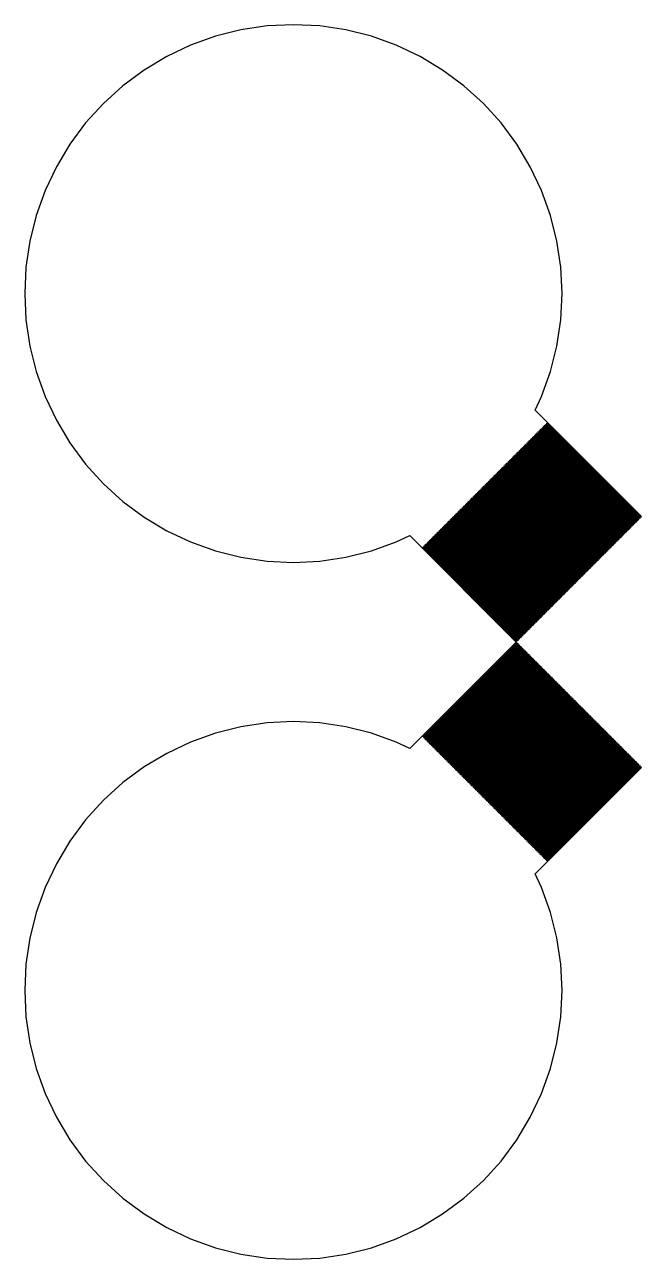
# Model space of a CAD drawing. Extents: x 1 to 107, y 1 to 71.
# Drawn here: x 55.03 to 63, y 55.03 to 70.97 of the extents above; entities that cross this region are included whole.
import ezdxf

# ---------------------------------------------------------------- set-up
doc = ezdxf.new("R2010")
doc.units = 0

msp = doc.modelspace()

# ---------------------------------------------------------------- linework, layer by layer
for p, q in [((58.1627, 70.9505), (57.8258, 70.9005)), ((58.5028, 70.9672), (58.1627, 70.9505)), ((58.8429, 70.9505), (58.5028, 70.9672)), ((59.1797, 70.9005), (58.8429, 70.9505)), ((57.4955, 70.8178), (57.1749, 70.703)), ((57.8258, 70.9005), (57.4955, 70.8178)), ((59.5101, 70.8178), (59.1797, 70.9005)), ((59.8307, 70.703), (59.5101, 70.8178)), ((57.1749, 70.703), (56.8671, 70.5574)), ((60.1385, 70.5574), (59.8307, 70.703)), ((56.8671, 70.5574), (56.575, 70.3824)), ((60.4306, 70.3824), (60.1385, 70.5574)), ((56.575, 70.3824), (56.3015, 70.1795)), ((60.7041, 70.1795), (60.4306, 70.3824)), ((56.3015, 70.1795), (56.0491, 69.9508)), ((60.9565, 69.9508), (60.7041, 70.1795)), ((56.0491, 69.9508), (55.8204, 69.6985)), ((61.1851, 69.6985), (60.9565, 69.9508)), ((55.8204, 69.6985), (55.6176, 69.425)), ((61.388, 69.425), (61.1851, 69.6985)), ((55.6176, 69.425), (55.4425, 69.1329)), ((61.563, 69.1329), (61.388, 69.425)), ((55.4425, 69.1329), (55.2969, 68.8251)), ((61.7087, 68.8251), (61.563, 69.1329)), ((55.2969, 68.8251), (55.1822, 68.5045)), ((61.8234, 68.5045), (61.7087, 68.8251)), ((55.1822, 68.5045), (55.0995, 68.1741)), ((61.9061, 68.1741), (61.8234, 68.5045)), ((55.0995, 68.1741), (55.0495, 67.8373)), ((61.9561, 67.8373), (61.9061, 68.1741)), ((55.0495, 67.8373), (55.0328, 67.4972)), ((61.9728, 67.4972), (61.9561, 67.8373)), ((55.0328, 67.4972), (55.0495, 67.1571)), ((61.9561, 67.1571), (61.9728, 67.4972)), ((55.0495, 67.1571), (55.0995, 66.8202)), ((61.9061, 66.8202), (61.9561, 67.1571)), ((55.0995, 66.8202), (55.1822, 66.4899)), ((61.8234, 66.4899), (61.9061, 66.8202)), ((55.1822, 66.4899), (55.297, 66.1693)), ((61.7087, 66.1693), (61.8234, 66.4899)), ((55.297, 66.1693), (55.4425, 65.8615)), ((61.6256, 65.9937), (61.7087, 66.1693)), ((63, 64.6192), (61.6256, 65.9937)), ((55.4425, 65.8615), (55.6176, 65.5694)), ((61.7576, 65.8051), (61.7647, 65.8121)), ((61.7647, 65.8121), (62.9788, 64.598)), ((61.7717, 65.8192), (61.7788, 65.8263)), ((62.9859, 64.6051), (61.7717, 65.8192)), ((61.7788, 65.8263), (62.9929, 64.6122)), ((61.602, 65.6495), (61.6091, 65.6566)), ((61.6091, 65.6566), (62.8232, 64.4425)), ((61.6162, 65.6637), (61.6232, 65.6707)), ((62.8303, 64.4496), (61.6162, 65.6637)), ((61.6232, 65.6707), (62.8374, 64.4566)), ((61.6303, 65.6778), (61.6374, 65.6849)), ((62.8444, 64.4637), (61.6303, 65.6778)), ((61.6374, 65.6849), (62.8515, 64.4708)), ((61.6445, 65.6919), (61.6515, 65.699)), ((62.8586, 64.4778), (61.6445, 65.6919)), ((61.6515, 65.699), (62.8656, 64.4849)), ((61.6586, 65.7061), (61.6657, 65.7132)), ((62.8727, 64.492), (61.6586, 65.7061)), ((61.6657, 65.7132), (62.8798, 64.499)), ((61.6727, 65.7202), (61.6798, 65.7273)), ((62.8869, 64.5061), (61.6727, 65.7202)), ((61.6798, 65.7273), (62.8939, 64.5132)), ((61.6869, 65.7344), (61.694, 65.7414)), ((62.901, 64.5203), (61.6869, 65.7344)), ((61.694, 65.7414), (62.9081, 64.5273)), ((61.701, 65.7485), (61.7081, 65.7556)), ((62.9151, 64.5344), (61.701, 65.7485)), ((61.7081, 65.7556), (62.9222, 64.5415)), ((61.7152, 65.7626), (61.7222, 65.7697)), ((62.9293, 64.5486), (61.7152, 65.7626)), ((61.7222, 65.7697), (62.9364, 64.5556)), ((61.7293, 65.7768), (61.7364, 65.7839)), ((62.9434, 64.5627), (61.7293, 65.7768)), ((61.7364, 65.7839), (62.9505, 64.5698)), ((61.7435, 65.7909), (61.7505, 65.798)), ((62.9576, 64.5768), (61.7435, 65.7909)), ((61.7505, 65.798), (62.9646, 64.5839)), ((62.9717, 64.591), (61.7576, 65.8051)), ((55.6176, 65.5694), (55.8204, 65.2959)), ((61.4465, 65.494), (61.4535, 65.501)), ((62.6606, 64.2798), (61.4465, 65.494)), ((61.4535, 65.501), (62.6676, 64.2869)), ((61.4606, 65.5081), (61.4677, 65.5152)), ((62.6747, 64.294), (61.4606, 65.5081)), ((61.4677, 65.5152), (62.6818, 64.3011)), ((61.4747, 65.5222), (61.4818, 65.5293)), ((62.6889, 64.3081), (61.4747, 65.5222)), ((61.4818, 65.5293), (62.6959, 64.3152)), ((61.4889, 65.5364), (61.496, 65.5434)), ((62.703, 64.3223), (61.4889, 65.5364)), ((61.496, 65.5434), (62.7101, 64.3293)), ((61.5031, 65.5505), (61.5101, 65.5576)), ((62.7171, 64.3364), (61.5031, 65.5505)), ((61.5101, 65.5576), (62.7242, 64.3435)), ((61.5172, 65.5647), (61.5243, 65.5717)), ((62.7313, 64.3506), (61.5172, 65.5647)), ((61.5243, 65.5717), (62.7384, 64.3576)), ((61.5313, 65.5788), (61.5384, 65.5859)), ((62.7454, 64.3647), (61.5313, 65.5788)), ((61.5384, 65.5859), (62.7525, 64.3718)), ((61.5455, 65.5929), (61.5525, 65.6)), ((62.7596, 64.3788), (61.5455, 65.5929)), ((61.5525, 65.6), (62.7666, 64.3859)), ((61.5596, 65.6071), (61.5667, 65.6142)), ((62.7737, 64.393), (61.5596, 65.6071)), ((61.5667, 65.6142), (62.7808, 64.4001)), ((61.5737, 65.6212), (61.5808, 65.6283)), ((62.7879, 64.4071), (61.5737, 65.6212)), ((61.5808, 65.6283), (62.7949, 64.4142)), ((61.5879, 65.6354), (61.595, 65.6425)), ((62.802, 64.4213), (61.5879, 65.6354)), ((61.595, 65.6425), (62.8091, 64.4283)), ((62.8161, 64.4354), (61.602, 65.6495)), ((61.2768, 65.3242), (61.2838, 65.3313)), ((61.2838, 65.3313), (62.498, 64.1172)), ((61.2909, 65.3384), (61.298, 65.3455)), ((62.505, 64.1243), (61.2909, 65.3384)), ((61.298, 65.3455), (62.5121, 64.1313)), ((61.3051, 65.3525), (61.3121, 65.3596)), ((62.5192, 64.1384), (61.3051, 65.3525)), ((61.3121, 65.3596), (62.5262, 64.1455)), ((61.3192, 65.3667), (61.3263, 65.3737)), ((62.5333, 64.1526), (61.3192, 65.3667)), ((61.3263, 65.3737), (62.5404, 64.1596)), ((61.3333, 65.3808), (61.3404, 65.3879)), ((62.5474, 64.1667), (61.3333, 65.3808)), ((61.3404, 65.3879), (62.5545, 64.1738)), ((61.3475, 65.395), (61.3546, 65.402)), ((62.5616, 64.1808), (61.3475, 65.395)), ((61.3546, 65.402), (62.5686, 64.1879)), ((61.3616, 65.4091), (61.3687, 65.4162)), ((62.5757, 64.195), (61.3616, 65.4091)), ((61.3687, 65.4162), (62.5828, 64.2021)), ((61.3758, 65.4232), (61.3828, 65.4303)), ((62.5899, 64.2091), (61.3758, 65.4232)), ((61.3828, 65.4303), (62.597, 64.2162)), ((61.3899, 65.4374), (61.397, 65.4444)), ((62.604, 64.2233), (61.3899, 65.4374)), ((61.397, 65.4444), (62.6111, 64.2303)), ((61.4041, 65.4515), (61.4111, 65.4586)), ((62.6182, 64.2374), (61.4041, 65.4515)), ((61.4111, 65.4586), (62.6252, 64.2445)), ((61.4182, 65.4657), (61.4253, 65.4727)), ((62.6323, 64.2516), (61.4182, 65.4657)), ((61.4253, 65.4727), (62.6394, 64.2586)), ((61.4323, 65.4798), (61.4394, 65.4869)), ((62.6464, 64.2657), (61.4323, 65.4798)), ((61.4394, 65.4869), (62.6535, 64.2728)), ((55.8204, 65.2959), (56.0491, 65.0435)), ((61.1212, 65.1687), (61.1283, 65.1758)), ((61.1283, 65.1758), (62.3424, 63.9617)), ((61.1353, 65.1828), (61.1424, 65.1899)), ((62.3495, 63.9687), (61.1353, 65.1828)), ((61.1424, 65.1899), (62.3565, 63.9758)), ((61.1495, 65.197), (61.1566, 65.204)), ((62.3636, 63.9829), (61.1495, 65.197)), ((61.1566, 65.204), (62.3707, 63.9899)), ((61.1636, 65.2111), (61.1707, 65.2182)), ((62.3777, 63.997), (61.1636, 65.2111)), ((61.1707, 65.2182), (62.3848, 64.0041)), ((61.1778, 65.2253), (61.1848, 65.2323)), ((62.3919, 64.0111), (61.1778, 65.2253)), ((61.1848, 65.2323), (62.399, 64.0182)), ((61.1919, 65.2394), (61.199, 65.2465)), ((62.406, 64.0253), (61.1919, 65.2394)), ((61.199, 65.2465), (62.4131, 64.0323)), ((61.2061, 65.2535), (61.2131, 65.2606)), ((62.4202, 64.0394), (61.2061, 65.2535)), ((61.2131, 65.2606), (62.4272, 64.0465)), ((61.2202, 65.2677), (61.2273, 65.2747)), ((62.4343, 64.0536), (61.2202, 65.2677)), ((61.2273, 65.2747), (62.4414, 64.0606)), ((61.2343, 65.2818), (61.2414, 65.2889)), ((62.4485, 64.0677), (61.2343, 65.2818)), ((61.2414, 65.2889), (62.4555, 64.0748)), ((61.2485, 65.296), (61.2556, 65.303)), ((62.4626, 64.0818), (61.2485, 65.296)), ((61.2556, 65.303), (62.4697, 64.0889)), ((61.2626, 65.3101), (61.2697, 65.3172)), ((62.4767, 64.096), (61.2626, 65.3101)), ((61.2697, 65.3172), (62.4838, 64.1031)), ((62.4909, 64.1101), (61.2768, 65.3242)), ((56.0491, 65.0435), (56.3015, 64.8148)), ((60.9657, 65.0131), (60.9727, 65.0202)), ((62.1798, 63.799), (60.9657, 65.0131)), ((60.9727, 65.0202), (62.1868, 63.8061)), ((60.9798, 65.0273), (60.9869, 65.0343)), ((62.1939, 63.8132), (60.9798, 65.0273)), ((60.9869, 65.0343), (62.201, 63.8202)), ((60.9939, 65.0414), (61.001, 65.0485)), ((62.208, 63.8273), (60.9939, 65.0414)), ((61.001, 65.0485), (62.2151, 63.8344)), ((61.0081, 65.0556), (61.0151, 65.0626)), ((62.2222, 63.8414), (61.0081, 65.0556)), ((61.0151, 65.0626), (62.2292, 63.8485)), ((61.0222, 65.0697), (61.0293, 65.0768)), ((62.2363, 63.8556), (61.0222, 65.0697)), ((61.0293, 65.0768), (62.2434, 63.8627)), ((61.0363, 65.0838), (61.0434, 65.0909)), ((62.2505, 63.8697), (61.0363, 65.0838)), ((61.0434, 65.0909), (62.2575, 63.8768)), ((61.0505, 65.098), (61.0576, 65.105)), ((62.2646, 63.8839), (61.0505, 65.098)), ((61.0576, 65.105), (62.2717, 63.8909)), ((61.0646, 65.1121), (61.0717, 65.1192)), ((62.2787, 63.898), (61.0646, 65.1121)), ((61.0717, 65.1192), (62.2858, 63.9051)), ((61.0788, 65.1263), (61.0859, 65.1333)), ((62.2929, 63.9121), (61.0788, 65.1263)), ((61.0859, 65.1333), (62.3, 63.9192)), ((61.0929, 65.1404), (61.1, 65.1475)), ((62.307, 63.9263), (61.0929, 65.1404)), ((61.1, 65.1475), (62.3141, 63.9333)), ((61.1071, 65.1545), (61.1141, 65.1616)), ((62.3212, 63.9404), (61.1071, 65.1545)), ((61.1141, 65.1616), (62.3282, 63.9475)), ((62.3353, 63.9546), (61.1212, 65.1687)), ((60.8101, 64.8576), (60.8172, 64.8646)), ((62.0242, 63.6435), (60.8101, 64.8576)), ((60.8172, 64.8646), (62.0313, 63.6505)), ((60.8242, 64.8717), (60.8313, 64.8788)), ((62.0383, 63.6576), (60.8242, 64.8717)), ((60.8313, 64.8788), (62.0454, 63.6647)), ((60.8384, 64.8858), (60.8454, 64.8929)), ((62.0525, 63.6717), (60.8384, 64.8858)), ((60.8454, 64.8929), (62.0596, 63.6788)), ((60.8525, 64.9), (60.8596, 64.9071)), ((62.0666, 63.6859), (60.8525, 64.9)), ((60.8596, 64.9071), (62.0737, 63.6929)), ((60.8667, 64.9141), (60.8737, 64.9212)), ((62.0808, 63.7), (60.8667, 64.9141)), ((60.8737, 64.9212), (62.0878, 63.7071)), ((60.8808, 64.9283), (60.8879, 64.9353)), ((62.0949, 63.7142), (60.8808, 64.9283)), ((60.8879, 64.9353), (62.102, 63.7212)), ((60.8949, 64.9424), (60.902, 64.9495)), ((62.1091, 63.7283), (60.8949, 64.9424)), ((60.902, 64.9495), (62.1161, 63.7354)), ((60.9091, 64.9566), (60.9162, 64.9636)), ((62.1232, 63.7425), (60.9091, 64.9566)), ((60.9162, 64.9636), (62.1303, 63.7495)), ((60.9232, 64.9707), (60.9303, 64.9778)), ((62.1373, 63.7566), (60.9232, 64.9707)), ((60.9303, 64.9778), (62.1444, 63.7637)), ((60.9374, 64.9848), (60.9444, 64.9919)), ((62.1515, 63.7707), (60.9374, 64.9848)), ((60.9444, 64.9919), (62.1585, 63.7778)), ((60.9515, 64.999), (60.9586, 65.0061)), ((62.1656, 63.7849), (60.9515, 64.999)), ((60.9586, 65.0061), (62.1727, 63.7919)), ((56.3015, 64.8148), (56.575, 64.612)), ((60.6404, 64.6879), (60.6474, 64.6949)), ((60.6474, 64.6949), (61.8616, 63.4808)), ((60.6545, 64.702), (60.6616, 64.7091)), ((61.8686, 63.4879), (60.6545, 64.702)), ((60.6616, 64.7091), (61.8757, 63.495)), ((60.6687, 64.7161), (60.6757, 64.7232)), ((61.8828, 63.502), (60.6687, 64.7161)), ((60.6757, 64.7232), (61.8898, 63.5091)), ((60.6828, 64.7303), (60.6899, 64.7374)), ((61.8969, 63.5162), (60.6828, 64.7303)), ((60.6899, 64.7374), (61.904, 63.5232)), ((60.697, 64.7444), (60.704, 64.7515)), ((61.9111, 63.5303), (60.697, 64.7444)), ((60.704, 64.7515), (61.9181, 63.5374)), ((60.7111, 64.7586), (60.7182, 64.7656)), ((61.9252, 63.5445), (60.7111, 64.7586)), ((60.7182, 64.7656), (61.9323, 63.5515)), ((60.7252, 64.7727), (60.7323, 64.7798)), ((61.9393, 63.5586), (60.7252, 64.7727)), ((60.7323, 64.7798), (61.9464, 63.5657)), ((60.7394, 64.7868), (60.7464, 64.7939)), ((61.9535, 63.5728), (60.7394, 64.7868)), ((60.7464, 64.7939), (61.9606, 63.5798)), ((60.7535, 64.801), (60.7606, 64.8081)), ((61.9676, 63.5869), (60.7535, 64.801)), ((60.7606, 64.8081), (61.9747, 63.594)), ((60.7677, 64.8151), (60.7747, 64.8222)), ((61.9818, 63.601), (60.7677, 64.8151)), ((60.7747, 64.8222), (61.9888, 63.6081)), ((60.7818, 64.8293), (60.7889, 64.8363)), ((61.9959, 63.6152), (60.7818, 64.8293)), ((60.7889, 64.8363), (62.003, 63.6222)), ((60.7959, 64.8434), (60.803, 64.8505)), ((62.0101, 63.6293), (60.7959, 64.8434)), ((60.803, 64.8505), (62.0171, 63.6364)), ((56.575, 64.612), (56.8671, 64.4369)), ((60.4848, 64.5323), (60.4919, 64.5394)), ((60.4919, 64.5394), (61.706, 63.3253)), ((60.499, 64.5464), (60.506, 64.5535)), ((61.7131, 63.3323), (60.499, 64.5464)), ((60.506, 64.5535), (61.7201, 63.3394)), ((60.5131, 64.5606), (60.5202, 64.5677)), ((61.7272, 63.3465), (60.5131, 64.5606)), ((60.5202, 64.5677), (61.7343, 63.3535)), ((60.5272, 64.5747), (60.5343, 64.5818)), ((61.7413, 63.3606), (60.5272, 64.5747)), ((60.5343, 64.5818), (61.7484, 63.3677)), ((60.5414, 64.5889), (60.5485, 64.5959)), ((61.7555, 63.3748), (60.5414, 64.5889)), ((60.5485, 64.5959), (61.7626, 63.3818)), ((60.5555, 64.603), (60.5626, 64.6101)), ((61.7696, 63.3889), (60.5555, 64.603)), ((60.5626, 64.6101), (61.7767, 63.396)), ((60.5697, 64.6171), (60.5768, 64.6242)), ((61.7838, 63.403), (60.5697, 64.6171)), ((60.5768, 64.6242), (61.7909, 63.4101)), ((60.5838, 64.6313), (60.5909, 64.6384)), ((61.7979, 63.4172), (60.5838, 64.6313)), ((60.5909, 64.6384), (61.805, 63.4243)), ((60.598, 64.6454), (60.605, 64.6525)), ((61.8121, 63.4313), (60.598, 64.6454)), ((60.605, 64.6525), (61.8191, 63.4384)), ((60.6121, 64.6596), (60.6192, 64.6667)), ((61.8262, 63.4455), (60.6121, 64.6596)), ((60.6192, 64.6667), (61.8333, 63.4525)), ((60.6262, 64.6737), (60.6333, 64.6808)), ((61.8403, 63.4596), (60.6262, 64.6737)), ((60.6333, 64.6808), (61.8474, 63.4667)), ((61.8545, 63.4738), (60.6404, 64.6879)), ((62.9222, 64.5415), (62.9151, 64.5344)), ((62.9364, 64.5556), (62.9293, 64.5486)), ((62.9505, 64.5698), (62.9434, 64.5627)), ((62.9646, 64.5839), (62.9576, 64.5768)), ((62.9788, 64.598), (62.9717, 64.591)), ((62.9929, 64.6122), (62.9859, 64.6051)), ((56.8671, 64.4369), (57.1749, 64.2913)), ((60.3293, 64.3767), (60.3363, 64.3838)), ((61.5434, 63.1626), (60.3293, 64.3767)), ((60.3363, 64.3838), (61.5504, 63.1697)), ((60.3434, 64.3909), (60.3505, 64.3979)), ((61.5575, 63.1768), (60.3434, 64.3909)), ((60.3505, 64.3979), (61.5646, 63.1838)), ((60.3575, 64.405), (60.3646, 64.4121)), ((61.5716, 63.1909), (60.3575, 64.405)), ((60.3646, 64.4121), (61.5787, 63.198)), ((60.3717, 64.4192), (60.3788, 64.4262)), ((61.5858, 63.205), (60.3717, 64.4192)), ((60.3788, 64.4262), (61.5929, 63.2121)), ((60.3858, 64.4333), (60.3929, 64.4404)), ((61.5999, 63.2192), (60.3858, 64.4333)), ((60.3929, 64.4404), (61.607, 63.2263)), ((60.4, 64.4474), (60.407, 64.4545)), ((61.6141, 63.2333), (60.4, 64.4474)), ((60.407, 64.4545), (61.6211, 63.2404)), ((60.4141, 64.4616), (60.4212, 64.4687)), ((61.6282, 63.2475), (60.4141, 64.4616)), ((60.4212, 64.4687), (61.6353, 63.2545)), ((60.4283, 64.4757), (60.4353, 64.4828)), ((61.6424, 63.2616), (60.4283, 64.4757)), ((60.4353, 64.4828), (61.6494, 63.2687)), ((60.4424, 64.4899), (60.4495, 64.4969)), ((61.6565, 63.2758), (60.4424, 64.4899)), ((60.4495, 64.4969), (61.6636, 63.2828)), ((60.4565, 64.504), (60.4636, 64.5111)), ((61.6707, 63.2899), (60.4565, 64.504)), ((60.4636, 64.5111), (61.6777, 63.297)), ((60.4707, 64.5182), (60.4778, 64.5252)), ((61.6848, 63.304), (60.4707, 64.5182)), ((60.4778, 64.5252), (61.6919, 63.3111)), ((61.6989, 63.3182), (60.4848, 64.5323)), ((62.7666, 64.3859), (62.7596, 64.3788)), ((62.7808, 64.4001), (62.7737, 64.393)), ((62.7949, 64.4142), (62.7879, 64.4071)), ((62.8091, 64.4283), (62.802, 64.4213)), ((62.8232, 64.4425), (62.8161, 64.4354)), ((62.8374, 64.4566), (62.8303, 64.4496)), ((62.8515, 64.4708), (62.8444, 64.4637)), ((62.8656, 64.4849), (62.8586, 64.4778)), ((62.8798, 64.499), (62.8727, 64.492)), ((62.8939, 64.5132), (62.8869, 64.5061)), ((62.9081, 64.5273), (62.901, 64.5203)), ((57.1749, 64.2913), (57.4955, 64.1766)), ((59.5101, 64.1766), (59.8307, 64.2913)), ((59.8307, 64.2913), (60.0063, 64.3744)), ((60.0063, 64.3744), (61.3807, 63)), ((60.1737, 64.2212), (60.1808, 64.2282)), ((61.3878, 63.0071), (60.1737, 64.2212)), ((60.1808, 64.2282), (61.3949, 63.0141)), ((60.1878, 64.2353), (60.1949, 64.2424)), ((61.4019, 63.0212), (60.1878, 64.2353)), ((60.1949, 64.2424), (61.409, 63.0283)), ((60.202, 64.2495), (60.209, 64.2565)), ((61.4161, 63.0354), (60.202, 64.2495)), ((60.209, 64.2565), (61.4232, 63.0424)), ((60.2161, 64.2636), (60.2232, 64.2707)), ((61.4302, 63.0495), (60.2161, 64.2636)), ((60.2232, 64.2707), (61.4373, 63.0566)), ((60.2303, 64.2777), (60.2373, 64.2848)), ((61.4444, 63.0636), (60.2303, 64.2777)), ((60.2373, 64.2848), (61.4514, 63.0707)), ((60.2444, 64.2919), (60.2515, 64.299)), ((61.4585, 63.0778), (60.2444, 64.2919)), ((60.2515, 64.299), (61.4656, 63.0848)), ((60.2585, 64.306), (60.2656, 64.3131)), ((61.4727, 63.0919), (60.2585, 64.306)), ((60.2656, 64.3131), (61.4797, 63.099)), ((60.2727, 64.3202), (60.2798, 64.3272)), ((61.4868, 63.106), (60.2727, 64.3202)), ((60.2798, 64.3272), (61.4939, 63.1131)), ((60.2868, 64.3343), (60.2939, 64.3414)), ((61.5009, 63.1202), (60.2868, 64.3343)), ((60.2939, 64.3414), (61.508, 63.1273)), ((60.301, 64.3484), (60.308, 64.3555)), ((61.5151, 63.1343), (60.301, 64.3484)), ((60.308, 64.3555), (61.5222, 63.1414)), ((60.3151, 64.3626), (60.3222, 64.3697)), ((61.5292, 63.1485), (60.3151, 64.3626)), ((60.3222, 64.3697), (61.5363, 63.1556)), ((62.597, 64.2162), (62.5899, 64.2091)), ((62.6111, 64.2303), (62.604, 64.2233)), ((62.6252, 64.2445), (62.6182, 64.2374)), ((62.6394, 64.2586), (62.6323, 64.2516)), ((62.6535, 64.2728), (62.6464, 64.2657)), ((62.6676, 64.2869), (62.6606, 64.2798)), ((62.6818, 64.3011), (62.6747, 64.294)), ((62.6959, 64.3152), (62.6889, 64.3081)), ((62.7101, 64.3293), (62.703, 64.3223)), ((62.7242, 64.3435), (62.7171, 64.3364)), ((62.7384, 64.3576), (62.7313, 64.3506)), ((62.7525, 64.3718), (62.7454, 64.3647)), ((57.4955, 64.1766), (57.8258, 64.0939)), ((57.8258, 64.0939), (58.1627, 64.0439)), ((58.8429, 64.0439), (59.1798, 64.0939)), ((59.1798, 64.0939), (59.5101, 64.1766)), ((62.4414, 64.0606), (62.4343, 64.0536)), ((62.4555, 64.0748), (62.4485, 64.0677)), ((62.4697, 64.0889), (62.4626, 64.0818)), ((62.4838, 64.1031), (62.4767, 64.096)), ((62.498, 64.1172), (62.4909, 64.1101)), ((62.5121, 64.1313), (62.505, 64.1243)), ((62.5262, 64.1455), (62.5192, 64.1384)), ((62.5404, 64.1596), (62.5333, 64.1526)), ((62.5545, 64.1738), (62.5474, 64.1667)), ((62.5686, 64.1879), (62.5616, 64.1808)), ((62.5828, 64.2021), (62.5757, 64.195)), ((58.1627, 64.0439), (58.5028, 64.0272)), ((58.5028, 64.0272), (58.8429, 64.0439)), ((62.2858, 63.9051), (62.2787, 63.898)), ((62.3, 63.9192), (62.2929, 63.9121)), ((62.3141, 63.9333), (62.307, 63.9263)), ((62.3282, 63.9475), (62.3212, 63.9404)), ((62.3424, 63.9617), (62.3353, 63.9546)), ((62.3565, 63.9758), (62.3495, 63.9687)), ((62.3707, 63.9899), (62.3636, 63.9829)), ((62.3848, 64.0041), (62.3777, 63.997)), ((62.399, 64.0182), (62.3919, 64.0111)), ((62.4131, 64.0323), (62.406, 64.0253)), ((62.4272, 64.0465), (62.4202, 64.0394)), ((62.1303, 63.7495), (62.1232, 63.7425)), ((62.1444, 63.7637), (62.1373, 63.7566)), ((62.1585, 63.7778), (62.1515, 63.7707)), ((62.1727, 63.7919), (62.1656, 63.7849)), ((62.1868, 63.8061), (62.1798, 63.799)), ((62.201, 63.8202), (62.1939, 63.8132)), ((62.2151, 63.8344), (62.208, 63.8273)), ((62.2292, 63.8485), (62.2222, 63.8414)), ((62.2434, 63.8627), (62.2363, 63.8556)), ((62.2575, 63.8768), (62.2505, 63.8697)), ((62.2717, 63.8909), (62.2646, 63.8839)), ((61.9606, 63.5798), (61.9535, 63.5728)), ((61.9747, 63.594), (61.9676, 63.5869)), ((61.9888, 63.6081), (61.9818, 63.601)), ((62.003, 63.6222), (61.9959, 63.6152)), ((62.0171, 63.6364), (62.0101, 63.6293)), ((62.0313, 63.6505), (62.0242, 63.6435)), ((62.0454, 63.6647), (62.0383, 63.6576)), ((62.0596, 63.6788), (62.0525, 63.6717)), ((62.0737, 63.6929), (62.0666, 63.6859)), ((62.0878, 63.7071), (62.0808, 63.7)), ((62.102, 63.7212), (62.0949, 63.7142)), ((62.1161, 63.7354), (62.1091, 63.7283)), ((61.805, 63.4243), (61.7979, 63.4172)), ((61.8191, 63.4384), (61.8121, 63.4313)), ((61.8333, 63.4525), (61.8262, 63.4455)), ((61.8474, 63.4667), (61.8403, 63.4596)), ((61.8616, 63.4808), (61.8545, 63.4738)), ((61.8757, 63.495), (61.8686, 63.4879)), ((61.8898, 63.5091), (61.8828, 63.502)), ((61.904, 63.5232), (61.8969, 63.5162)), ((61.9181, 63.5374), (61.9111, 63.5303)), ((61.9323, 63.5515), (61.9252, 63.5445)), ((61.9464, 63.5657), (61.9393, 63.5586)), ((61.6494, 63.2687), (61.6424, 63.2616)), ((61.6636, 63.2828), (61.6565, 63.2758)), ((61.6777, 63.297), (61.6707, 63.2899)), ((61.6919, 63.3111), (61.6848, 63.304)), ((61.706, 63.3253), (61.6989, 63.3182)), ((61.7201, 63.3394), (61.7131, 63.3323)), ((61.7343, 63.3535), (61.7272, 63.3465)), ((61.7484, 63.3677), (61.7413, 63.3606)), ((61.7626, 63.3818), (61.7555, 63.3748)), ((61.7767, 63.396), (61.7696, 63.3889)), ((61.7909, 63.4101), (61.7838, 63.403)), ((61.4939, 63.1131), (61.4868, 63.106)), ((61.508, 63.1273), (61.5009, 63.1202)), ((61.5222, 63.1414), (61.5151, 63.1343)), ((61.5363, 63.1556), (61.5292, 63.1485)), ((61.5504, 63.1697), (61.5434, 63.1626)), ((61.5646, 63.1838), (61.5575, 63.1768)), ((61.5787, 63.198), (61.5716, 63.1909)), ((61.5929, 63.2121), (61.5858, 63.205)), ((61.607, 63.2263), (61.5999, 63.2192)), ((61.6211, 63.2404), (61.6141, 63.2333)), ((61.6353, 63.2545), (61.6282, 63.2475)), ((61.3807, 63), (60.0063, 61.6256)), ((60.1737, 61.7788), (61.3878, 62.9929)), ((61.3949, 62.9859), (60.1808, 61.7717)), ((60.1878, 61.7647), (61.4019, 62.9788)), ((61.409, 62.9717), (60.1949, 61.7576)), ((60.202, 61.7505), (61.4161, 62.9646)), ((61.4232, 62.9576), (60.209, 61.7435)), ((60.2161, 61.7364), (61.4302, 62.9505)), ((61.4373, 62.9434), (60.2232, 61.7293)), ((61.3949, 63.0141), (61.3878, 63.0071)), ((61.3878, 62.9929), (61.3949, 62.9859)), ((61.409, 63.0283), (61.4019, 63.0212)), ((61.4019, 62.9788), (61.409, 62.9717)), ((61.4232, 63.0424), (61.4161, 63.0354)), ((61.4161, 62.9646), (61.4232, 62.9576)), ((61.4373, 63.0566), (61.4302, 63.0495)), ((61.4302, 62.9505), (61.4373, 62.9434)), ((61.4514, 63.0707), (61.4444, 63.0636)), ((61.4656, 63.0848), (61.4585, 63.0778)), ((61.4797, 63.099), (61.4727, 63.0919)), ((60.2303, 61.7222), (61.4444, 62.9364)), ((61.4514, 62.9293), (60.2373, 61.7152)), ((60.2444, 61.7081), (61.4585, 62.9222)), ((61.4656, 62.9151), (60.2515, 61.701)), ((60.2585, 61.694), (61.4727, 62.9081)), ((61.4797, 62.901), (60.2656, 61.6869)), ((60.2727, 61.6798), (61.4868, 62.8939)), ((61.4939, 62.8869), (60.2798, 61.6727)), ((60.2868, 61.6657), (61.5009, 62.8798)), ((61.508, 62.8727), (60.2939, 61.6586)), ((60.301, 61.6515), (61.5151, 62.8656)), ((61.5222, 62.8586), (60.308, 61.6445)), ((60.3151, 61.6374), (61.5292, 62.8515)), ((61.5363, 62.8444), (60.3222, 61.6303)), ((60.3293, 61.6232), (61.5434, 62.8374)), ((61.5504, 62.8303), (60.3363, 61.6162)), ((60.3434, 61.6091), (61.5575, 62.8232)), ((61.5646, 62.8161), (60.3505, 61.602)), ((60.3575, 61.595), (61.5716, 62.8091)), ((61.5787, 62.802), (60.3646, 61.5879)), ((60.3717, 61.5808), (61.5858, 62.7949)), ((61.5929, 62.7879), (60.3788, 61.5737)), ((61.4444, 62.9364), (61.4514, 62.9293)), ((61.4585, 62.9222), (61.4656, 62.9151)), ((61.4727, 62.9081), (61.4797, 62.901)), ((61.4868, 62.8939), (61.4939, 62.8869)), ((61.5009, 62.8798), (61.508, 62.8727)), ((61.5151, 62.8656), (61.5222, 62.8586)), ((61.5292, 62.8515), (61.5363, 62.8444)), ((61.5434, 62.8374), (61.5504, 62.8303)), ((61.5575, 62.8232), (61.5646, 62.8161)), ((61.5716, 62.8091), (61.5787, 62.802)), ((61.5858, 62.7949), (61.5929, 62.7879)), ((60.3858, 61.5667), (61.5999, 62.7808)), ((61.607, 62.7737), (60.3929, 61.5596)), ((60.4, 61.5525), (61.6141, 62.7666)), ((61.6211, 62.7596), (60.407, 61.5455)), ((60.4141, 61.5384), (61.6282, 62.7525)), ((61.6353, 62.7454), (60.4212, 61.5313)), ((60.4283, 61.5243), (61.6424, 62.7384)), ((61.6494, 62.7313), (60.4353, 61.5172)), ((60.4424, 61.5101), (61.6565, 62.7242)), ((61.6636, 62.7171), (60.4495, 61.5031)), ((60.4565, 61.496), (61.6707, 62.7101)), ((61.6777, 62.703), (60.4636, 61.4889)), ((60.4707, 61.4818), (61.6848, 62.6959)), ((61.6919, 62.6889), (60.4778, 61.4747)), ((60.4848, 61.4677), (61.6989, 62.6818)), ((61.706, 62.6747), (60.4919, 61.4606)), ((60.499, 61.4535), (61.7131, 62.6676)), ((61.7201, 62.6606), (60.506, 61.4465)), ((60.5131, 61.4394), (61.7272, 62.6535)), ((61.7343, 62.6464), (60.5202, 61.4323)), ((60.5272, 61.4253), (61.7413, 62.6394)), ((61.7484, 62.6323), (60.5343, 61.4182)), ((60.5414, 61.4111), (61.7555, 62.6252)), ((61.5999, 62.7808), (61.607, 62.7737)), ((61.6141, 62.7666), (61.6211, 62.7596)), ((61.6282, 62.7525), (61.6353, 62.7454)), ((61.6424, 62.7384), (61.6494, 62.7313)), ((61.6565, 62.7242), (61.6636, 62.7171)), ((61.6707, 62.7101), (61.6777, 62.703)), ((61.6848, 62.6959), (61.6919, 62.6889)), ((61.6989, 62.6818), (61.706, 62.6747)), ((61.7131, 62.6676), (61.7201, 62.6606)), ((61.7272, 62.6535), (61.7343, 62.6464)), ((61.7413, 62.6394), (61.7484, 62.6323)), ((61.7555, 62.6252), (61.7626, 62.6182)), ((61.7626, 62.6182), (60.5485, 61.4041)), ((60.5555, 61.397), (61.7696, 62.6111)), ((61.7767, 62.604), (60.5626, 61.3899)), ((60.5697, 61.3828), (61.7838, 62.597)), ((61.7909, 62.5899), (60.5768, 61.3758)), ((60.5838, 61.3687), (61.7979, 62.5828)), ((61.805, 62.5757), (60.5909, 61.3616)), ((60.598, 61.3546), (61.8121, 62.5686)), ((61.8191, 62.5616), (60.605, 61.3475)), ((60.6121, 61.3404), (61.8262, 62.5545)), ((61.8333, 62.5474), (60.6192, 61.3333)), ((60.6262, 61.3263), (61.8403, 62.5404)), ((61.8474, 62.5333), (60.6333, 61.3192)), ((60.6404, 61.3121), (61.8545, 62.5262)), ((61.8616, 62.5192), (60.6474, 61.3051)), ((60.6545, 61.298), (61.8686, 62.5121)), ((61.8757, 62.505), (60.6616, 61.2909)), ((60.6687, 61.2838), (61.8828, 62.498)), ((61.8898, 62.4909), (60.6757, 61.2768)), ((60.6828, 61.2697), (61.8969, 62.4838)), ((61.904, 62.4767), (60.6899, 61.2626)), ((60.697, 61.2556), (61.9111, 62.4697)), ((61.7696, 62.6111), (61.7767, 62.604)), ((61.7838, 62.597), (61.7909, 62.5899)), ((61.7979, 62.5828), (61.805, 62.5757)), ((61.8121, 62.5686), (61.8191, 62.5616)), ((61.8262, 62.5545), (61.8333, 62.5474)), ((61.8403, 62.5404), (61.8474, 62.5333)), ((61.8545, 62.5262), (61.8616, 62.5192)), ((61.8686, 62.5121), (61.8757, 62.505)), ((61.8828, 62.498), (61.8898, 62.4909)), ((61.8969, 62.4838), (61.904, 62.4767)), ((61.9111, 62.4697), (61.9181, 62.4626)), ((61.9181, 62.4626), (60.704, 61.2485)), ((60.7111, 61.2414), (61.9252, 62.4555)), ((61.9323, 62.4485), (60.7182, 61.2343)), ((60.7252, 61.2273), (61.9393, 62.4414)), ((61.9464, 62.4343), (60.7323, 61.2202)), ((60.7394, 61.2131), (61.9535, 62.4272)), ((61.9606, 62.4202), (60.7464, 61.2061)), ((60.7535, 61.199), (61.9676, 62.4131)), ((61.9747, 62.406), (60.7606, 61.1919)), ((60.7677, 61.1848), (61.9818, 62.399)), ((61.9888, 62.3919), (60.7747, 61.1778)), ((60.7818, 61.1707), (61.9959, 62.3848)), ((62.003, 62.3777), (60.7889, 61.1636)), ((60.7959, 61.1566), (62.0101, 62.3707)), ((62.0171, 62.3636), (60.803, 61.1495)), ((60.8101, 61.1424), (62.0242, 62.3565)), ((62.0313, 62.3495), (60.8172, 61.1353)), ((60.8242, 61.1283), (62.0383, 62.3424)), ((62.0454, 62.3353), (60.8313, 61.1212)), ((60.8384, 61.1141), (62.0525, 62.3282)), ((62.0596, 62.3212), (60.8454, 61.1071)), ((60.8525, 61.1), (62.0666, 62.3141)), ((62.0737, 62.307), (60.8596, 61.0929)), ((61.9252, 62.4555), (61.9323, 62.4485)), ((61.9393, 62.4414), (61.9464, 62.4343)), ((61.9535, 62.4272), (61.9606, 62.4202)), ((61.9676, 62.4131), (61.9747, 62.406)), ((61.9818, 62.399), (61.9888, 62.3919)), ((61.9959, 62.3848), (62.003, 62.3777)), ((62.0101, 62.3707), (62.0171, 62.3636)), ((62.0242, 62.3565), (62.0313, 62.3495)), ((62.0383, 62.3424), (62.0454, 62.3353)), ((62.0525, 62.3282), (62.0596, 62.3212)), ((62.0666, 62.3141), (62.0737, 62.307)), ((60.8667, 61.0859), (62.0808, 62.3)), ((62.0878, 62.2929), (60.8737, 61.0788)), ((60.8808, 61.0717), (62.0949, 62.2858)), ((62.102, 62.2787), (60.8879, 61.0646)), ((60.8949, 61.0576), (62.1091, 62.2717)), ((62.1161, 62.2646), (60.902, 61.0505)), ((60.9091, 61.0434), (62.1232, 62.2575)), ((62.1303, 62.2505), (60.9162, 61.0363)), ((60.9232, 61.0293), (62.1373, 62.2434)), ((62.1444, 62.2363), (60.9303, 61.0222)), ((60.9374, 61.0151), (62.1515, 62.2292)), ((62.1585, 62.2222), (60.9444, 61.0081)), ((60.9515, 61.001), (62.1656, 62.2151)), ((62.1727, 62.208), (60.9586, 60.9939)), ((60.9657, 60.9869), (62.1798, 62.201)), ((62.1868, 62.1939), (60.9727, 60.9798)), ((60.9798, 60.9727), (62.1939, 62.1868)), ((62.201, 62.1798), (60.9869, 60.9657)), ((60.9939, 60.9586), (62.208, 62.1727)), ((62.2151, 62.1656), (61.001, 60.9515)), ((61.0081, 60.9444), (62.2222, 62.1585)), ((62.2292, 62.1515), (61.0151, 60.9374)), ((61.0222, 60.9303), (62.2363, 62.1444)), ((62.0808, 62.3), (62.0878, 62.2929)), ((62.0949, 62.2858), (62.102, 62.2787)), ((62.1091, 62.2717), (62.1161, 62.2646)), ((62.1232, 62.2575), (62.1303, 62.2505)), ((62.1373, 62.2434), (62.1444, 62.2363)), ((62.1515, 62.2292), (62.1585, 62.2222)), ((62.1656, 62.2151), (62.1727, 62.208)), ((62.1798, 62.201), (62.1868, 62.1939)), ((62.1939, 62.1868), (62.201, 62.1798)), ((62.208, 62.1727), (62.2151, 62.1656)), ((62.2222, 62.1585), (62.2292, 62.1515)), ((62.2363, 62.1444), (62.2434, 62.1373)), ((62.2434, 62.1373), (61.0293, 60.9232)), ((61.0363, 60.9162), (62.2505, 62.1303)), ((62.2575, 62.1232), (61.0434, 60.9091)), ((61.0505, 60.902), (62.2646, 62.1161)), ((62.2717, 62.1091), (61.0576, 60.8949)), ((61.0646, 60.8879), (62.2787, 62.102)), ((62.2858, 62.0949), (61.0717, 60.8808)), ((61.0788, 60.8737), (62.2929, 62.0878)), ((62.3, 62.0808), (61.0859, 60.8667)), ((61.0929, 60.8596), (62.307, 62.0737)), ((62.3141, 62.0666), (61.1, 60.8525)), ((61.1071, 60.8454), (62.3212, 62.0596)), ((62.3282, 62.0525), (61.1141, 60.8384)), ((61.1212, 60.8313), (62.3353, 62.0454)), ((62.3424, 62.0383), (61.1283, 60.8242)), ((61.1353, 60.8172), (62.3495, 62.0313)), ((62.3565, 62.0242), (61.1424, 60.8101)), ((61.1495, 60.803), (62.3636, 62.0171)), ((62.3707, 62.0101), (61.1566, 60.7959)), ((61.1636, 60.7889), (62.3777, 62.003)), ((62.3848, 61.9959), (61.1707, 60.7818)), ((61.1778, 60.7747), (62.3919, 61.9888)), ((62.2505, 62.1303), (62.2575, 62.1232)), ((62.2646, 62.1161), (62.2717, 62.1091)), ((62.2787, 62.102), (62.2858, 62.0949)), ((62.2929, 62.0878), (62.3, 62.0808)), ((62.307, 62.0737), (62.3141, 62.0666)), ((62.3212, 62.0596), (62.3282, 62.0525)), ((62.3353, 62.0454), (62.3424, 62.0383)), ((62.3495, 62.0313), (62.3565, 62.0242)), ((62.3636, 62.0171), (62.3707, 62.0101)), ((62.3777, 62.003), (62.3848, 61.9959)), ((62.3919, 61.9888), (62.399, 61.9818)), ((57.8258, 61.9061), (57.4955, 61.8234)), ((58.1627, 61.9561), (57.8258, 61.9061)), ((58.5028, 61.9728), (58.1627, 61.9561)), ((58.8429, 61.9561), (58.5028, 61.9728)), ((59.1798, 61.9061), (58.8429, 61.9561)), ((59.5101, 61.8234), (59.1798, 61.9061)), ((62.399, 61.9818), (61.1848, 60.7677)), ((61.1919, 60.7606), (62.406, 61.9747)), ((62.4131, 61.9676), (61.199, 60.7535)), ((61.2061, 60.7464), (62.4202, 61.9606)), ((62.4272, 61.9535), (61.2131, 60.7394)), ((61.2202, 60.7323), (62.4343, 61.9464)), ((62.4414, 61.9393), (61.2273, 60.7252)), ((61.2343, 60.7182), (62.4485, 61.9323)), ((62.4555, 61.9252), (61.2414, 60.7111)), ((61.2485, 60.704), (62.4626, 61.9181)), ((62.4697, 61.9111), (61.2556, 60.697)), ((61.2626, 60.6899), (62.4767, 61.904)), ((62.4838, 61.8969), (61.2697, 60.6828)), ((61.2768, 60.6757), (62.4909, 61.8898)), ((62.498, 61.8828), (61.2838, 60.6687)), ((61.2909, 60.6616), (62.505, 61.8757)), ((62.5121, 61.8686), (61.298, 60.6545)), ((61.3051, 60.6474), (62.5192, 61.8616)), ((62.5262, 61.8545), (61.3121, 60.6404)), ((61.3192, 60.6333), (62.5333, 61.8474)), ((62.5404, 61.8403), (61.3263, 60.6262)), ((61.3333, 60.6192), (62.5474, 61.8333)), ((62.5545, 61.8262), (61.3404, 60.6121)), ((62.406, 61.9747), (62.4131, 61.9676)), ((62.4202, 61.9606), (62.4272, 61.9535)), ((62.4343, 61.9464), (62.4414, 61.9393)), ((62.4485, 61.9323), (62.4555, 61.9252)), ((62.4626, 61.9181), (62.4697, 61.9111)), ((62.4767, 61.904), (62.4838, 61.8969)), ((62.4909, 61.8898), (62.498, 61.8828)), ((62.505, 61.8757), (62.5121, 61.8686)), ((62.5192, 61.8616), (62.5262, 61.8545)), ((62.5333, 61.8474), (62.5404, 61.8403)), ((62.5474, 61.8333), (62.5545, 61.8262)), ((57.1749, 61.7087), (56.8671, 61.563)), ((57.4955, 61.8234), (57.1749, 61.7087)), ((59.8307, 61.7087), (59.5101, 61.8234)), ((60.0063, 61.6256), (59.8307, 61.7087)), ((60.1808, 61.7717), (60.1737, 61.7788)), ((60.1949, 61.7576), (60.1878, 61.7647)), ((60.209, 61.7435), (60.202, 61.7505)), ((60.2232, 61.7293), (60.2161, 61.7364)), ((60.2373, 61.7152), (60.2303, 61.7222)), ((60.2515, 61.701), (60.2444, 61.7081)), ((60.2656, 61.6869), (60.2585, 61.694)), ((60.2798, 61.6727), (60.2727, 61.6798)), ((61.3475, 60.605), (62.5616, 61.8191)), ((62.5686, 61.8121), (61.3546, 60.598)), ((61.3616, 60.5909), (62.5757, 61.805)), ((62.5828, 61.7979), (61.3687, 60.5838)), ((61.3758, 60.5768), (62.5899, 61.7909)), ((62.597, 61.7838), (61.3828, 60.5697)), ((61.3899, 60.5626), (62.604, 61.7767)), ((62.6111, 61.7696), (61.397, 60.5555)), ((61.4041, 60.5485), (62.6182, 61.7626)), ((62.6252, 61.7555), (61.4111, 60.5414)), ((61.4182, 60.5343), (62.6323, 61.7484)), ((62.6394, 61.7413), (61.4253, 60.5272)), ((61.4323, 60.5202), (62.6464, 61.7343)), ((62.6535, 61.7272), (61.4394, 60.5131)), ((61.4465, 60.506), (62.6606, 61.7201)), ((62.6676, 61.7131), (61.4535, 60.499)), ((61.4606, 60.4919), (62.6747, 61.706)), ((62.6818, 61.6989), (61.4677, 60.4848)), ((61.4747, 60.4778), (62.6889, 61.6919)), ((62.6959, 61.6848), (61.4818, 60.4707)), ((61.4889, 60.4636), (62.703, 61.6777)), ((62.7101, 61.6707), (61.496, 60.4565)), ((62.5616, 61.8191), (62.5686, 61.8121)), ((62.5757, 61.805), (62.5828, 61.7979)), ((62.5899, 61.7909), (62.597, 61.7838)), ((62.604, 61.7767), (62.6111, 61.7696)), ((62.6182, 61.7626), (62.6252, 61.7555)), ((62.6323, 61.7484), (62.6394, 61.7413)), ((62.6464, 61.7343), (62.6535, 61.7272)), ((62.6606, 61.7201), (62.6676, 61.7131)), ((62.6747, 61.706), (62.6818, 61.6989)), ((62.6889, 61.6919), (62.6959, 61.6848)), ((62.703, 61.6777), (62.7101, 61.6707)), ((56.8671, 61.563), (56.575, 61.388)), ((60.2939, 61.6586), (60.2868, 61.6657)), ((60.308, 61.6445), (60.301, 61.6515)), ((60.3222, 61.6303), (60.3151, 61.6374)), ((60.3363, 61.6162), (60.3293, 61.6232)), ((60.3505, 61.602), (60.3434, 61.6091)), ((60.3646, 61.5879), (60.3575, 61.595)), ((60.3788, 61.5737), (60.3717, 61.5808)), ((60.3929, 61.5596), (60.3858, 61.5667)), ((60.407, 61.5455), (60.4, 61.5525)), ((60.4212, 61.5313), (60.4141, 61.5384)), ((60.4353, 61.5172), (60.4283, 61.5243)), ((60.4495, 61.5031), (60.4424, 61.5101)), ((61.5031, 60.4495), (62.7171, 61.6636)), ((62.7242, 61.6565), (61.5101, 60.4424)), ((61.5172, 60.4353), (62.7313, 61.6494)), ((62.7384, 61.6424), (61.5243, 60.4283)), ((61.5313, 60.4212), (62.7454, 61.6353)), ((62.7525, 61.6282), (61.5384, 60.4141)), ((61.5455, 60.407), (62.7596, 61.6211)), ((62.7666, 61.6141), (61.5525, 60.4)), ((61.5596, 60.3929), (62.7737, 61.607)), ((62.7808, 61.5999), (61.5667, 60.3858)), ((61.5737, 60.3788), (62.7879, 61.5929)), ((62.7949, 61.5858), (61.5808, 60.3717)), ((61.5879, 60.3646), (62.802, 61.5787)), ((62.8091, 61.5716), (61.595, 60.3575)), ((61.602, 60.3505), (62.8161, 61.5646)), ((62.8232, 61.5575), (61.6091, 60.3434)), ((61.6162, 60.3363), (62.8303, 61.5504)), ((62.8374, 61.5434), (61.6232, 60.3293)), ((61.6303, 60.3222), (62.8444, 61.5363)), ((62.8515, 61.5292), (61.6374, 60.3151)), ((61.6445, 60.308), (62.8586, 61.5222)), ((62.8656, 61.5151), (61.6515, 60.301)), ((61.6586, 60.2939), (62.8727, 61.508)), ((62.7171, 61.6636), (62.7242, 61.6565)), ((62.7313, 61.6494), (62.7384, 61.6424)), ((62.7454, 61.6353), (62.7525, 61.6282)), ((62.7596, 61.6211), (62.7666, 61.6141)), ((62.7737, 61.607), (62.7808, 61.5999)), ((62.7879, 61.5929), (62.7949, 61.5858)), ((62.802, 61.5787), (62.8091, 61.5716)), ((62.8161, 61.5646), (62.8232, 61.5575)), ((62.8303, 61.5504), (62.8374, 61.5434)), ((62.8444, 61.5363), (62.8515, 61.5292)), ((62.8586, 61.5222), (62.8656, 61.5151)), ((62.8727, 61.508), (62.8798, 61.5009)), ((56.575, 61.388), (56.3015, 61.1851)), ((60.4636, 61.4889), (60.4565, 61.496)), ((60.4778, 61.4747), (60.4707, 61.4818)), ((60.4919, 61.4606), (60.4848, 61.4677)), ((60.506, 61.4465), (60.499, 61.4535)), ((60.5202, 61.4323), (60.5131, 61.4394)), ((60.5343, 61.4182), (60.5272, 61.4253)), ((60.5485, 61.4041), (60.5414, 61.4111)), ((60.5626, 61.3899), (60.5555, 61.397)), ((60.5768, 61.3758), (60.5697, 61.3828)), ((60.5909, 61.3616), (60.5838, 61.3687)), ((60.605, 61.3475), (60.598, 61.3546)), ((61.6256, 60.0063), (63, 61.3807)), ((62.8798, 61.5009), (61.6657, 60.2868)), ((61.6727, 60.2798), (62.8869, 61.4939)), ((62.8939, 61.4868), (61.6798, 60.2727)), ((61.6869, 60.2656), (62.901, 61.4797)), ((62.9081, 61.4727), (61.694, 60.2585)), ((61.701, 60.2515), (62.9151, 61.4656)), ((62.9222, 61.4585), (61.7081, 60.2444)), ((61.7152, 60.2373), (62.9293, 61.4514)), ((62.9364, 61.4444), (61.7222, 60.2303)), ((61.7293, 60.2232), (62.9434, 61.4373)), ((62.9505, 61.4302), (61.7364, 60.2161)), ((61.7435, 60.209), (62.9576, 61.4232)), ((62.9646, 61.4161), (61.7505, 60.202)), ((61.7576, 60.1949), (62.9717, 61.409)), ((62.9788, 61.4019), (61.7647, 60.1878)), ((61.7717, 60.1808), (62.9859, 61.3949)), ((62.9929, 61.3878), (61.7788, 60.1737)), ((62.8869, 61.4939), (62.8939, 61.4868)), ((62.901, 61.4797), (62.9081, 61.4727)), ((62.9151, 61.4656), (62.9222, 61.4585)), ((62.9293, 61.4514), (62.9364, 61.4444)), ((62.9434, 61.4373), (62.9505, 61.4302)), ((62.9576, 61.4232), (62.9646, 61.4161)), ((62.9717, 61.409), (62.9788, 61.4019)), ((62.9859, 61.3949), (62.9929, 61.3878)), ((60.6192, 61.3333), (60.6121, 61.3404)), ((60.6333, 61.3192), (60.6262, 61.3263)), ((60.6474, 61.3051), (60.6404, 61.3121)), ((60.6616, 61.2909), (60.6545, 61.298)), ((60.6757, 61.2768), (60.6687, 61.2838)), ((60.6899, 61.2626), (60.6828, 61.2697)), ((60.704, 61.2485), (60.697, 61.2556)), ((60.7182, 61.2343), (60.7111, 61.2414)), ((60.7323, 61.2202), (60.7252, 61.2273)), ((60.7464, 61.2061), (60.7394, 61.2131)), ((60.7606, 61.1919), (60.7535, 61.199)), ((56.3015, 61.1851), (56.0491, 60.9565)), ((60.7747, 61.1778), (60.7677, 61.1848)), ((60.7889, 61.1636), (60.7818, 61.1707)), ((60.803, 61.1495), (60.7959, 61.1566)), ((60.8172, 61.1353), (60.8101, 61.1424)), ((60.8313, 61.1212), (60.8242, 61.1283)), ((60.8454, 61.1071), (60.8384, 61.1141)), ((60.8596, 61.0929), (60.8525, 61.1)), ((60.8737, 61.0788), (60.8667, 61.0859)), ((60.8879, 61.0646), (60.8808, 61.0717)), ((60.902, 61.0505), (60.8949, 61.0576)), ((60.9162, 61.0363), (60.9091, 61.0434)), ((60.9303, 61.0222), (60.9232, 61.0293)), ((56.0491, 60.9565), (55.8204, 60.7041)), ((60.9444, 61.0081), (60.9374, 61.0151)), ((60.9586, 60.9939), (60.9515, 61.001)), ((60.9727, 60.9798), (60.9657, 60.9869)), ((60.9869, 60.9657), (60.9798, 60.9727)), ((61.001, 60.9515), (60.9939, 60.9586)), ((61.0151, 60.9374), (61.0081, 60.9444)), ((61.0293, 60.9232), (61.0222, 60.9303)), ((61.0434, 60.9091), (61.0363, 60.9162)), ((61.0576, 60.8949), (61.0505, 60.902)), ((61.0717, 60.8808), (61.0646, 60.8879)), ((61.0859, 60.8667), (61.0788, 60.8737)), ((61.1, 60.8525), (61.0929, 60.8596)), ((61.1141, 60.8384), (61.1071, 60.8454)), ((61.1283, 60.8242), (61.1212, 60.8313)), ((61.1424, 60.8101), (61.1353, 60.8172)), ((61.1566, 60.7959), (61.1495, 60.803)), ((61.1707, 60.7818), (61.1636, 60.7889)), ((61.1848, 60.7677), (61.1778, 60.7747)), ((61.199, 60.7535), (61.1919, 60.7606)), ((61.2131, 60.7394), (61.2061, 60.7464)), ((61.2273, 60.7252), (61.2202, 60.7323)), ((61.2414, 60.7111), (61.2343, 60.7182)), ((55.8204, 60.7041), (55.6176, 60.4306)), ((61.2556, 60.697), (61.2485, 60.704)), ((61.2697, 60.6828), (61.2626, 60.6899)), ((61.2838, 60.6687), (61.2768, 60.6757)), ((61.298, 60.6545), (61.2909, 60.6616)), ((61.3121, 60.6404), (61.3051, 60.6474)), ((61.3263, 60.6262), (61.3192, 60.6333)), ((61.3404, 60.6121), (61.3333, 60.6192)), ((61.3546, 60.598), (61.3475, 60.605)), ((61.3687, 60.5838), (61.3616, 60.5909)), ((61.3828, 60.5697), (61.3758, 60.5768)), ((61.397, 60.5555), (61.3899, 60.5626)), ((55.6176, 60.4306), (55.4425, 60.1385)), ((61.4111, 60.5414), (61.4041, 60.5485)), ((61.4253, 60.5272), (61.4182, 60.5343)), ((61.4394, 60.5131), (61.4323, 60.5202)), ((61.4535, 60.499), (61.4465, 60.506)), ((61.4677, 60.4848), (61.4606, 60.4919)), ((61.4818, 60.4707), (61.4747, 60.4778)), ((61.496, 60.4565), (61.4889, 60.4636)), ((61.5101, 60.4424), (61.5031, 60.4495)), ((61.5243, 60.4283), (61.5172, 60.4353)), ((61.5384, 60.4141), (61.5313, 60.4212)), ((61.5525, 60.4), (61.5455, 60.407)), ((61.5667, 60.3858), (61.5596, 60.3929)), ((61.5808, 60.3717), (61.5737, 60.3788)), ((61.595, 60.3575), (61.5879, 60.3646)), ((61.6091, 60.3434), (61.602, 60.3505)), ((61.6232, 60.3293), (61.6162, 60.3363)), ((61.6374, 60.3151), (61.6303, 60.3222)), ((61.6515, 60.301), (61.6445, 60.308)), ((61.6657, 60.2868), (61.6586, 60.2939)), ((61.6798, 60.2727), (61.6727, 60.2798)), ((61.694, 60.2585), (61.6869, 60.2656)), ((61.7081, 60.2444), (61.701, 60.2515)), ((61.7222, 60.2303), (61.7152, 60.2373)), ((55.4425, 60.1385), (55.297, 59.8307)), ((61.7364, 60.2161), (61.7293, 60.2232)), ((61.7505, 60.202), (61.7435, 60.209)), ((61.7647, 60.1878), (61.7576, 60.1949)), ((61.7788, 60.1737), (61.7717, 60.1808)), ((61.7087, 59.8307), (61.6256, 60.0063)), ((55.297, 59.8307), (55.1822, 59.5101)), ((61.8234, 59.5101), (61.7087, 59.8307)), ((55.1822, 59.5101), (55.0995, 59.1797)), ((61.9061, 59.1798), (61.8234, 59.5101)), ((55.0995, 59.1797), (55.0495, 58.8429)), ((61.9561, 58.8429), (61.9061, 59.1798)), ((55.0495, 58.8429), (55.0328, 58.5028)), ((61.9728, 58.5028), (61.9561, 58.8429)), ((55.0328, 58.5028), (55.0495, 58.1627)), ((61.9561, 58.1627), (61.9728, 58.5028)), ((55.0495, 58.1627), (55.0995, 57.8258)), ((61.9061, 57.8258), (61.9561, 58.1627)), ((55.0995, 57.8258), (55.1822, 57.4955)), ((61.8234, 57.4955), (61.9061, 57.8258)), ((55.1822, 57.4955), (55.2969, 57.1749)), ((61.7087, 57.1749), (61.8234, 57.4955)), ((55.2969, 57.1749), (55.4425, 56.8671)), ((61.563, 56.8671), (61.7087, 57.1749)), ((55.4425, 56.8671), (55.6176, 56.575)), ((61.388, 56.575), (61.563, 56.8671)), ((55.6176, 56.575), (55.8204, 56.3015)), ((61.1851, 56.3015), (61.388, 56.575)), ((55.8204, 56.3015), (56.0491, 56.0491)), ((60.9565, 56.0491), (61.1851, 56.3015)), ((56.0491, 56.0491), (56.3015, 55.8204)), ((60.7041, 55.8204), (60.9565, 56.0491)), ((56.3015, 55.8204), (56.575, 55.6176)), ((60.4306, 55.6176), (60.7041, 55.8204)), ((56.575, 55.6176), (56.8671, 55.4425)), ((60.1385, 55.4425), (60.4306, 55.6176)), ((56.8671, 55.4425), (57.1749, 55.2969)), ((57.1749, 55.2969), (57.4955, 55.1822)), ((59.5101, 55.1822), (59.8307, 55.297)), ((59.8307, 55.297), (60.1385, 55.4425)), ((57.4955, 55.1822), (57.8258, 55.0995)), ((59.1797, 55.0995), (59.5101, 55.1822)), ((57.8258, 55.0995), (58.1627, 55.0495)), ((58.1627, 55.0495), (58.5028, 55.0328)), ((58.5028, 55.0328), (58.8429, 55.0495)), ((58.8429, 55.0495), (59.1797, 55.0995))]:
    msp.add_line(p, q)

doc.saveas('drawing.dxf')
